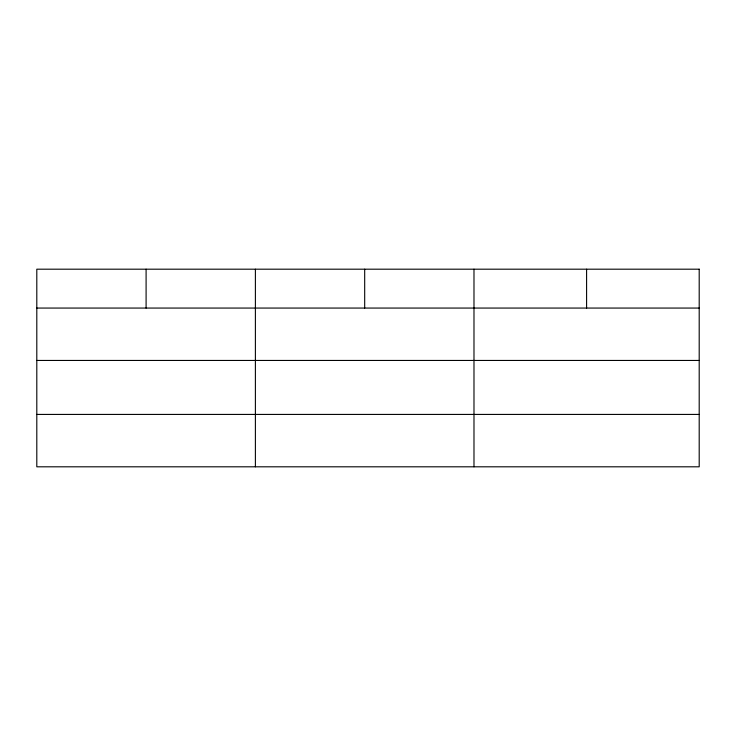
<?xml version="1.0" encoding="UTF-8"?>
<svg xmlns="http://www.w3.org/2000/svg" width="736" height="736" viewBox="0 0 736 736"><rect width="100%" height="100%" fill="white"/><g stroke="black" fill="none" stroke-linecap="round" stroke-linejoin="round"><path stroke-width="1.1" d="M36.8 308.062L699.2 308.062M36.8 360.447L699.2 360.447M36.8 414.423L699.2 414.423M586.592 269.192L586.592 308.062M473.984 269.192L473.984 466.808M364.688 269.192L364.688 308.062M255.392 269.192L255.392 466.808M146.096 269.192L146.096 308.062M699.2 269.192L36.8 269.192L36.8 466.808L699.2 466.808L699.2 269.192"/></g></svg>
